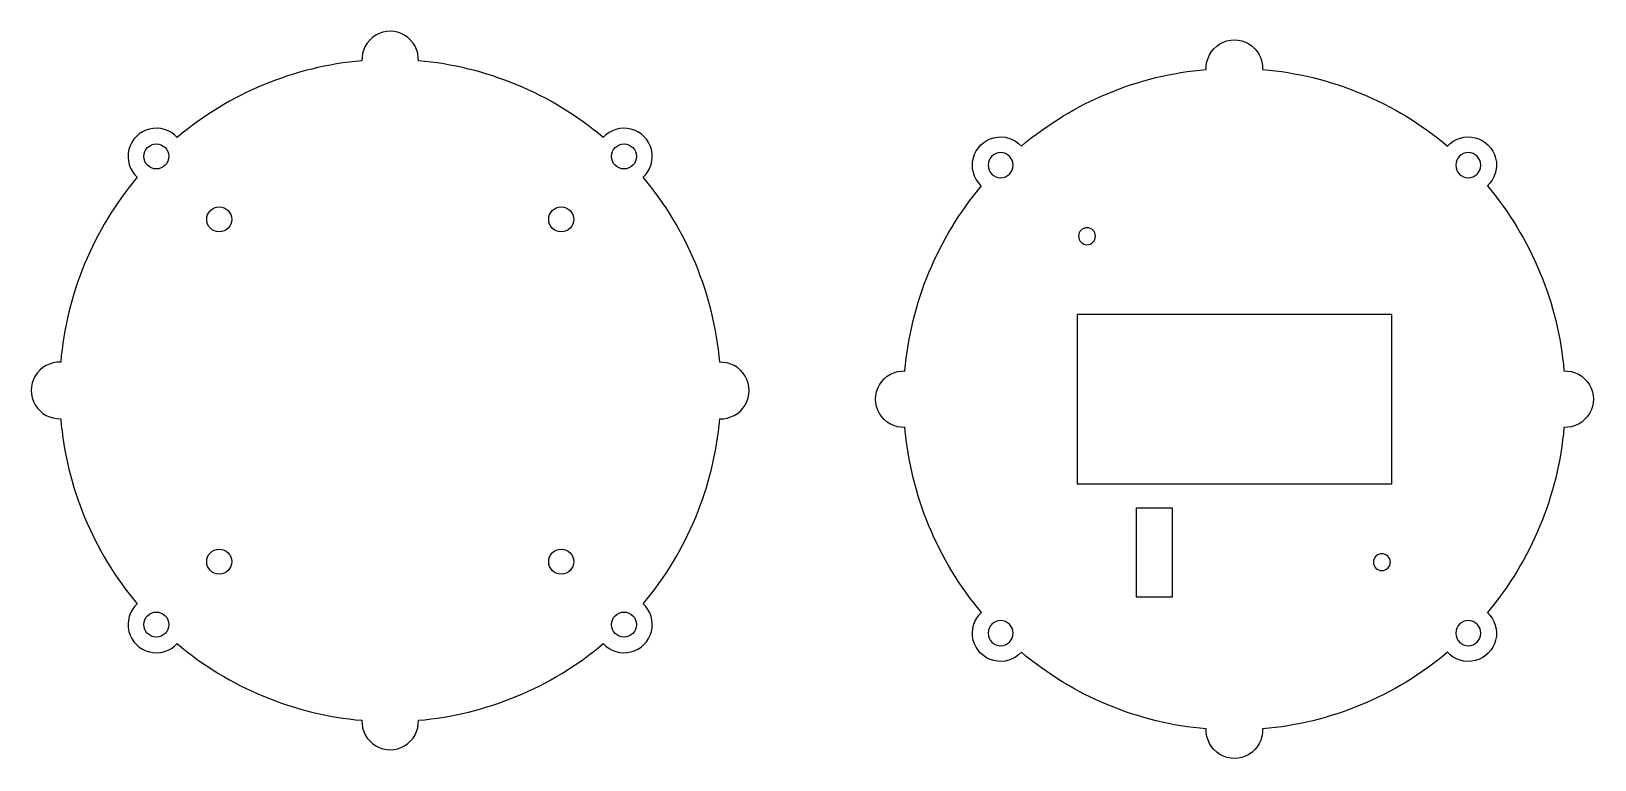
# Model space of a CAD drawing. Header units: millimetres. Extents: x -152 to 42, y -43 to 47.
import ezdxf

# ---------------------------------------------------------------- set-up
doc = ezdxf.new("R2010")
doc.units = ezdxf.units.MM

msp = doc.modelspace()

# ---------------------------------------------------------------- linework, layer by layer
for p, q in [((17.09, 11.83), (-21.91, 11.83)), ((-21.91, 11.83), (-21.91, -9.17)), ((17.09, -9.17), (17.09, 11.83)), ((-21.91, -9.17), (17.09, -9.17)), ((-10.1, -12.17), (-14.6, -12.17)), ((-14.6, -12.17), (-14.6, -23.17)), ((-10.1, -23.17), (-10.1, -12.17)), ((-14.6, -23.17), (-10.1, -23.17))]:
    msp.add_line(p, q)
for centre in [(-136.07, 31.4), (-78.09, 31.4), (-128.28, 23.6), (-85.88, 23.6), (-128.28, -18.8), (-85.88, -18.8), (-136.07, -26.59), (-78.09, -26.59)]:
    msp.add_circle(centre, 1.55)
at = {"extrusion": (-2.22045e-16, -2.22045e-16, -1)}
for centre, radius in [((31.4, 30.32), 1.55), ((-26.58, 30.32), 1.55), ((20.69, 21.52), 1.05), ((-15.87, -18.86), 1.05), ((31.4, -27.66), 1.55), ((-26.58, -27.66), 1.55)]:
    msp.add_circle(centre, radius, dxfattribs=at)
for centre, radius, start, end in [((-107.08, 43.4), 3.5, 357.3947, 182.6053), ((-107.08, 2.4), 41, 94.8943, 130.1076), ((-107.08, 2.4), 41, 49.8938, 85.1091), ((-136.07, 31.4), 3.5, 42.3451, 227.5556), ((-78.09, 31.4), 3.5, 312.444, 137.6545), ((-107.08, 2.4), 41, 139.8924, 175.1057), ((-107.08, 2.4), 41, 4.8926, 40.1086), ((-148.08, 2.41), 3.5, 87.3947, 272.6053), ((-66.08, 2.4), 3.5, 267.3947, 92.6053), ((-107.08, 2.4), 41, 184.8909, 220.1062), ((-107.08, 2.4), 41, 319.8914, 355.1074), ((-136.07, -26.59), 3.5, 132.4444, 317.6549), ((-78.09, -26.59), 3.5, 222.3451, 47.4451), ((-107.08, 2.4), 41, 229.8914, 265.1074), ((-107.08, 2.4), 41, 274.8926, 310.1062), ((-107.08, -38.6), 3.5, 177.3947, 2.6053)]:
    msp.add_arc(centre, radius, start, end)
for centre, radius, start, end in [((2.41, 42.33), 3.5, 357.3947, 182.6053), ((2.41, 1.33), 41, 49.8914, 85.1074), ((2.41, 1.33), 41, 94.8926, 130.1075), ((31.4, 30.32), 3.5, 314.0315, 137.4451), ((-26.58, 30.32), 3.5, 42.444, 227.6545), ((2.41, 1.33), 41, 4.8926, 40.1062), ((2.41, 1.33), 41, 139.8925, 175.1075), ((43.41, 1.33), 3.5, 267.3947, 92.6053), ((-38.59, 1.33), 3.5, 87.3947, 272.6053), ((2.41, 1.33), 41, 319.8914, 355.1074), ((2.41, 1.33), 41, 184.8925, 220.1086), ((31.4, -27.66), 3.5, 222.4444, 47.6549), ((-26.58, -27.66), 3.5, 132.3451, 317.5556), ((2.41, 1.33), 41, 274.8909, 310.1062), ((2.41, 1.33), 41, 229.8938, 265.1057), ((2.41, -39.67), 3.5, 177.3947, 2.6053)]:
    msp.add_arc(centre, radius, start, end, dxfattribs=at)

doc.saveas('drawing.dxf')
